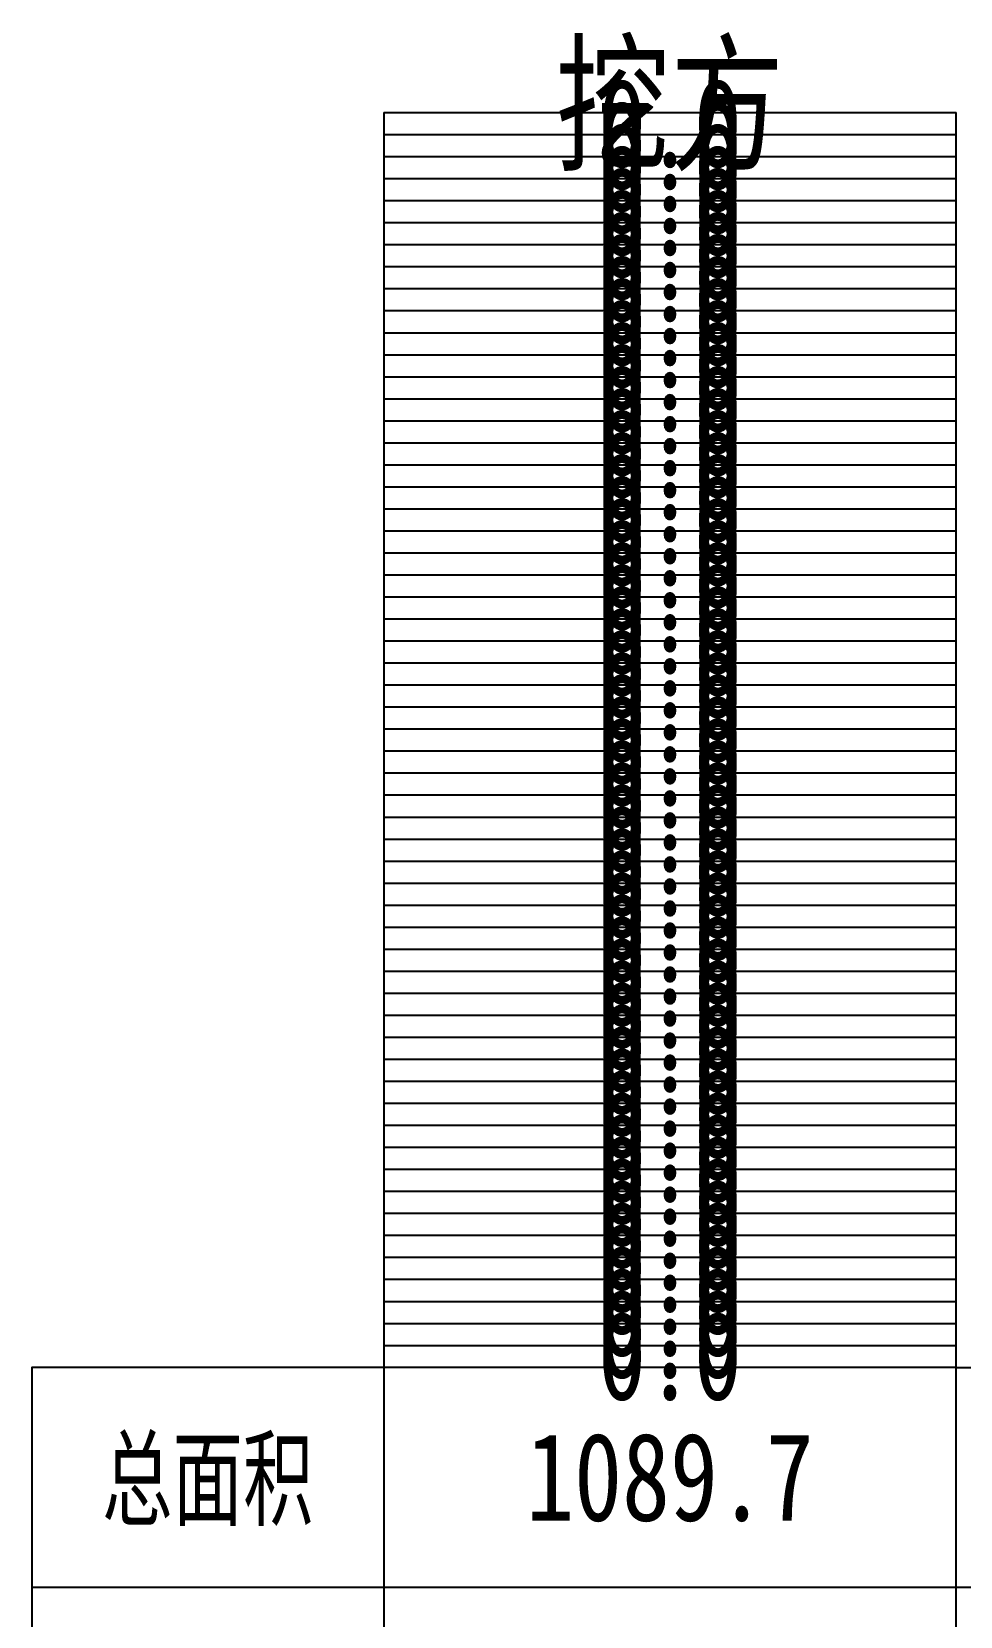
# Model space of a CAD drawing. Extents: x 2802 to 2877, y 3673 to 3804.
# Drawn here: x 2802 to 2844.2, y 3731.7 to 3803.7 of the extents above; entities that cross this region are included whole.
import ezdxf
from ezdxf.enums import TextEntityAlignment as Align

# ---------------------------------------------------------------- set-up
doc = ezdxf.new("R2010")
doc.units = 0
doc.header["$LTSCALE"] = 0.5
doc.header["$MEASUREMENT"] = 0
doc.layers.add('FGW', color=3, linetype='Continuous')
doc.styles.add('HZ', font='rs', dxfattribs={"width": 0.8, "bigfont": 'hztxt'})

# ---------------------------------------------------------------- blocks, each defined once
blk = doc.blocks.new('fgwtf')
at = {"linetype": 'Continuous'}
for p, q in [((-26, 0), (-26, -70)), ((0, -10), (-42, -10)), ((0, -20), (-42, -20)), ((0, -30), (-42, -30)), ((0, -40), (-42, -40)), ((0, -50), (-42, -50)), ((0, -60), (-42, -60))]:
    blk.add_line(p, q, dxfattribs=at)
at = {"linetype": 'Continuous', "flags": 128}
blk.add_lwpolyline([(0, 0), (-42, 0), (-42, -70), (0, -70)], close=True, dxfattribs=at)
at = {"linetype": 'Continuous', "style": 'HZ', "width": 0.8}
for s, p in [('总面积', (-34, -5)), ('总填方', (-34, -15)), ('总挖方', (-34, -25)), ('平均高度', (-34, -35))]:
    blk.add_text(s, height=4, dxfattribs=at).set_placement(p, align=Align.MIDDLE)

msp = doc.modelspace()

# ---------------------------------------------------------------- linework, layer by layer
at = {"layer": 'FGW'}
for p, q in [((2818, 3800), (2818, 3743)), ((2818, 3800), (2844, 3800)), ((2844, 3743), (2844, 3800)), ((2818, 3799), (2844, 3799)), ((2818, 3798), (2844, 3798)), ((2818, 3797), (2844, 3797)), ((2818, 3796), (2844, 3796)), ((2818, 3795), (2844, 3795)), ((2818, 3794), (2844, 3794)), ((2818, 3793), (2844, 3793)), ((2818, 3792), (2844, 3792)), ((2818, 3791), (2844, 3791)), ((2818, 3790), (2844, 3790)), ((2818, 3789), (2844, 3789)), ((2818, 3788), (2844, 3788)), ((2818, 3787), (2844, 3787)), ((2818, 3786), (2844, 3786)), ((2818, 3785), (2844, 3785)), ((2818, 3784), (2844, 3784)), ((2818, 3783), (2844, 3783)), ((2818, 3782), (2844, 3782)), ((2818, 3781), (2844, 3781)), ((2818, 3780), (2844, 3780)), ((2818, 3779), (2844, 3779)), ((2818, 3778), (2844, 3778)), ((2818, 3777), (2844, 3777)), ((2818, 3776), (2844, 3776)), ((2818, 3775), (2844, 3775)), ((2818, 3774), (2844, 3774)), ((2818, 3773), (2844, 3773)), ((2818, 3772), (2844, 3772)), ((2818, 3771), (2844, 3771)), ((2818, 3770), (2844, 3770)), ((2818, 3769), (2844, 3769)), ((2818, 3768), (2844, 3768)), ((2818, 3767), (2844, 3767)), ((2818, 3766), (2844, 3766)), ((2818, 3765), (2844, 3765)), ((2818, 3764), (2844, 3764)), ((2818, 3763), (2844, 3763)), ((2818, 3762), (2844, 3762)), ((2818, 3761), (2844, 3761)), ((2818, 3760), (2844, 3760)), ((2818, 3759), (2844, 3759)), ((2818, 3758), (2844, 3758)), ((2818, 3757), (2844, 3757)), ((2818, 3756), (2844, 3756)), ((2818, 3755), (2844, 3755)), ((2818, 3754), (2844, 3754)), ((2818, 3753), (2844, 3753)), ((2818, 3752), (2844, 3752)), ((2818, 3751), (2844, 3751)), ((2818, 3750), (2844, 3750)), ((2818, 3749), (2844, 3749)), ((2818, 3748), (2844, 3748)), ((2818, 3747), (2844, 3747)), ((2818, 3746), (2844, 3746)), ((2818, 3745), (2844, 3745)), ((2818, 3744), (2844, 3744)), ((2844, 3743), (2872, 3743)), ((2872, 3733), (2844, 3733))]:
    msp.add_line(p, q, dxfattribs=at)

# ---------------------------------------------------------------- block references
msp.add_blockref('fgwtf', (2844, 3743), dxfattribs=at)

# ---------------------------------------------------------------- texts
at = {"layer": 'FGW', "width": 0.8}
for s, height, p in [('挖方', 5, (2831, 3800.5)), ('0.0', 4, (2831, 3799.5)), ('0.0', 4, (2831, 3798.5)), ('0.0', 4, (2831, 3797.5)), ('0.0', 4, (2831, 3796.5)), ('0.0', 4, (2831, 3795.5)), ('0.0', 4, (2831, 3794.5)), ('0.0', 4, (2831, 3793.5)), ('0.0', 4, (2831, 3792.5)), ('0.0', 4, (2831, 3791.5)), ('0.0', 4, (2831, 3790.5)), ('0.0', 4, (2831, 3789.5)), ('0.0', 4, (2831, 3788.5)), ('0.0', 4, (2831, 3787.5)), ('0.0', 4, (2831, 3786.5)), ('0.0', 4, (2831, 3785.5)), ('0.0', 4, (2831, 3784.5)), ('0.0', 4, (2831, 3783.5)), ('0.0', 4, (2831, 3782.5)), ('0.0', 4, (2831, 3781.5)), ('0.0', 4, (2831, 3780.5)), ('0.0', 4, (2831, 3779.5)), ('0.0', 4, (2831, 3778.5)), ('0.0', 4, (2831, 3777.5)), ('0.0', 4, (2831, 3776.5)), ('0.0', 4, (2831, 3775.5)), ('0.0', 4, (2831, 3774.5)), ('0.0', 4, (2831, 3773.5)), ('0.0', 4, (2831, 3772.5)), ('0.0', 4, (2831, 3771.5)), ('0.0', 4, (2831, 3770.5)), ('0.0', 4, (2831, 3769.5)), ('0.0', 4, (2831, 3768.5)), ('0.0', 4, (2831, 3767.5)), ('0.0', 4, (2831, 3766.5)), ('0.0', 4, (2831, 3765.5)), ('0.0', 4, (2831, 3764.5)), ('0.0', 4, (2831, 3763.5)), ('0.0', 4, (2831, 3762.5)), ('0.0', 4, (2831, 3761.5)), ('0.0', 4, (2831, 3760.5)), ('0.0', 4, (2831, 3759.5)), ('0.0', 4, (2831, 3758.5)), ('0.0', 4, (2831, 3757.5)), ('0.0', 4, (2831, 3756.5)), ('0.0', 4, (2831, 3755.5)), ('0.0', 4, (2831, 3754.5)), ('0.0', 4, (2831, 3753.5)), ('0.0', 4, (2831, 3752.5)), ('0.0', 4, (2831, 3751.5)), ('0.0', 4, (2831, 3750.5)), ('0.0', 4, (2831, 3749.5)), ('0.0', 4, (2831, 3748.5)), ('0.0', 4, (2831, 3747.5)), ('0.0', 4, (2831, 3746.5)), ('0.0', 4, (2831, 3745.5)), ('0.0', 4, (2831, 3744.5)), ('0.0', 4, (2831, 3743.5)), ('1089.7', 4, (2831, 3738))]:
    msp.add_text(s, height=height, dxfattribs=at).set_placement(p, align=Align.MIDDLE)

doc.saveas('drawing.dxf')
